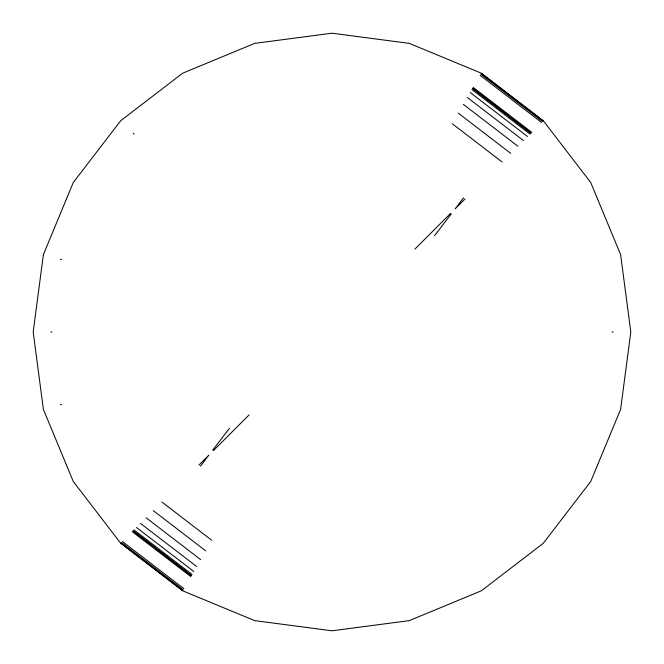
<?xml version="1.0" encoding="UTF-8"?>
<svg xmlns="http://www.w3.org/2000/svg" width="664" height="664" viewBox="0 0 664 664"><rect width="100%" height="100%" fill="white"/><g stroke="black" fill="none" stroke-linecap="round" stroke-linejoin="round"><path stroke-width="1" d="M249.141 414.859L213.65 450.35L212.961 449.819L229.445 428.33M200.428 466.153L208.919 455.081L198.968 465.032M434.555 235.67L451.039 214.181L450.35 213.65L414.859 249.141M463.572 197.847L455.081 208.919L465.032 198.968M60.457 404.758L61.594 404.459M50.879 332L52.058 332M611.942 332L613.121 332M60.457 259.242L61.594 259.541M481.276 73.447L543.111 120.889M480.861 74.169L542.521 121.479M480.18 75.347L541.55 122.45M473.2 87.432L531.69 132.31M472.735 88.237L531.034 132.966M472.56 88.544L530.785 133.215L529.955 134.045L471.971 89.557M470.245 92.553L527.506 136.493M467.381 97.517L523.456 140.544M463.397 104.414L517.829 146.171M458.343 113.17L510.674 153.326M452.242 123.728L502.05 161.95M161.95 502.05L211.758 540.272M153.326 510.674L205.657 550.829M146.171 517.829L200.603 559.586M140.544 523.456L196.619 566.483M136.493 527.506L193.755 571.447M134.045 529.955L192.029 574.443M133.215 530.785L191.44 575.456M132.966 531.034L191.265 575.763M132.31 531.69L190.8 576.568M122.45 541.55L183.82 588.653M121.479 542.521L183.139 589.831M120.889 543.111L182.725 590.553M133.215 133.215L134.045 134.045M450.35 213.65L450.914 214.339M213.086 449.661L213.65 450.35M43.384 254.669L33.2 332L43.384 409.331L73.231 481.4L120.715 543.285L182.6 590.769L254.669 620.616L332 630.8L409.331 620.616L481.4 590.769L543.285 543.285L590.769 481.4L620.616 409.331L630.8 332L620.616 254.669L590.769 182.6L543.285 120.715L481.4 73.231L409.331 43.384L332 33.2L254.669 43.384L182.6 73.231L120.715 120.715L73.231 182.6L43.384 254.669"/></g></svg>
